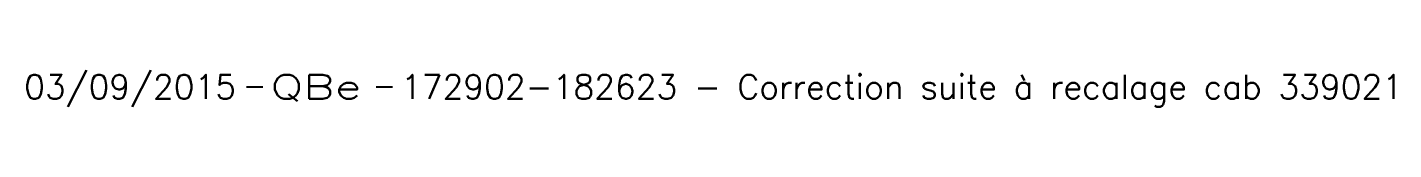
# Model space of a CAD drawing. Header units: millimetres. Extents: x 185011 to 185897, y 128253 to 129000.
# Drawn here: x 185011.39 to 185053.69, y 128264.33 to 128265.47 of the extents above; entities that cross this region are included whole.
import ezdxf
from ezdxf.enums import TextEntityAlignment as Align

# ---------------------------------------------------------------- set-up
doc = ezdxf.new("R2010")
doc.units = ezdxf.units.MM
doc.layers.get('0').update_dxf_attribs({"linetype": 'CONTINUOUS'})
doc.layers.add('E_910', color=7, linetype='CONTINUOUS', plot=False)
doc.styles.get("Standard").update_dxf_attribs({"font": 'romans.shx', "width": 0.85})

# ---------------------------------------------------------------- blocks, each defined once
blk = doc.blocks.new('GIS_MODF')
at = {"color": 0, "linetype": 'Continuous', "flags": 128}
for points in [[(-2.257, -0.012), (-1.757, -0.012)], [(1.758, -0.012), (2.258, -0.012)]]:
    blk.add_lwpolyline(points, dxfattribs=at)
at = {"color": 0, "linetype": 'Continuous'}
blk.add_attdef('DATE', text='', height=0.75, dxfattribs=at).set_placement((-2.583, -0.387), align=Align.RIGHT)
at = {"color": 0, "linetype": 'Continuous', "width": 3.590909}
blk.add_attdef('USER', text='', height=0.75, dxfattribs=at).set_placement((-1.516, -0.387), (1.306, -0.387), align=Align.FIT)
at = {"color": 0, "linetype": 'Continuous'}
blk.add_attdef('DESC', (2.528, -0.387), '', height=0.75, dxfattribs=at)

msp = doc.modelspace()

# ---------------------------------------------------------------- block references
at = {"layer": 'E_910'}
ref = msp.add_blockref('GIS_MODF', (185020.434, 128264.962), dxfattribs=at)
ref.add_attrib('DATE', '03/09/2015', dxfattribs={"layer": '0', "color": 0, "linetype": 'Continuous', "height": 0.75}).set_placement((185017.851, 128264.576), align=Align.RIGHT)
ref.add_attrib('USER', 'QBe', dxfattribs={"layer": '0', "color": 0, "linetype": 'Continuous', "height": 0.75, "width": 1.362069}).set_placement((185018.918, 128264.576), (185021.739, 128264.576), align=Align.FIT)
ref.add_attrib('DESC', '172902-182623 - Correction suite à recalage cab 339021', (185022.961, 128264.576), dxfattribs={"layer": '0', "color": 0, "linetype": 'Continuous', "height": 0.75})

doc.saveas('drawing.dxf')
